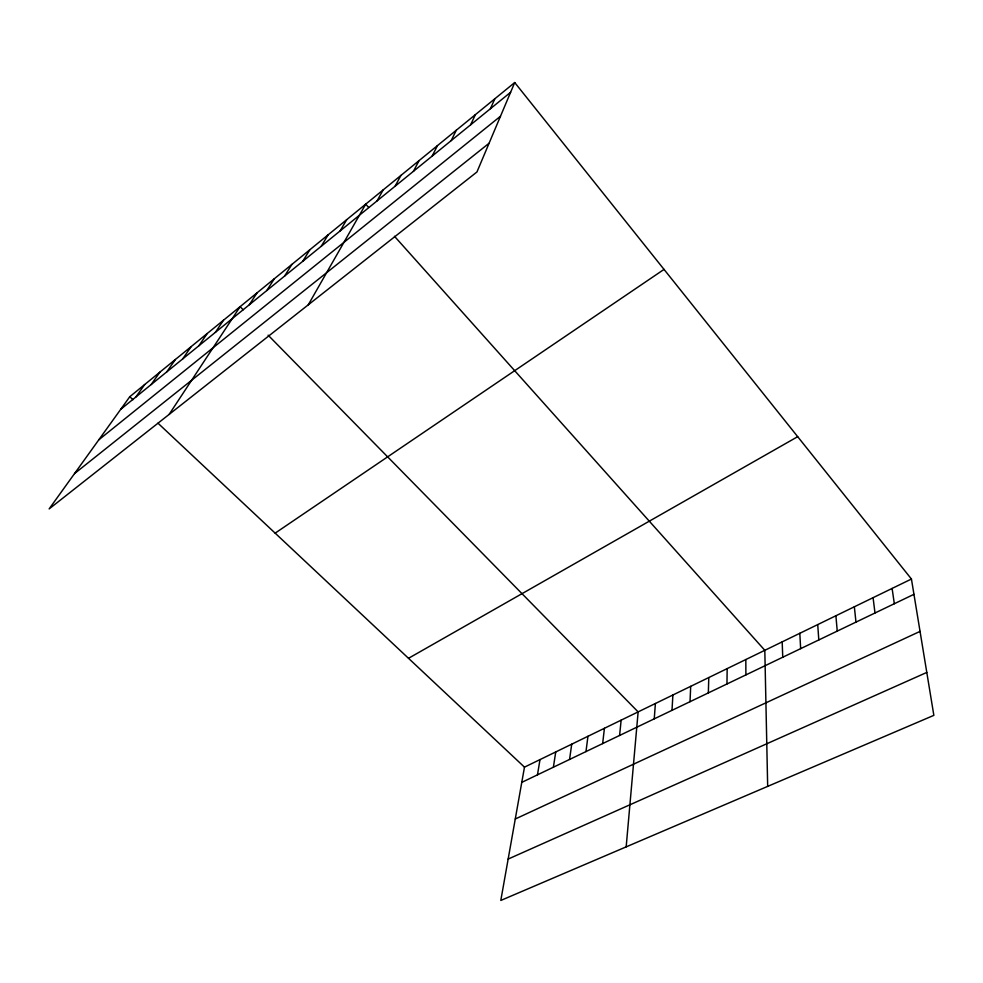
<?xml version="1.0" encoding="UTF-8"?>
<svg xmlns="http://www.w3.org/2000/svg" width="983" height="983" viewBox="0 0 983 983"><rect width="100%" height="100%" fill="white"/><g stroke="black" fill="none" stroke-linecap="round" stroke-linejoin="round"><path stroke-width="1.47" d="M726.965 683.984L727.162 668.624M708.338 692.904L708.78 677.557M690.017 701.69L690.705 686.343M671.991 710.34L672.9 694.993M654.248 718.843L655.391 703.509M626.171 846.867L638.139 711.901L268.113 335.166M619.585 735.468L621.145 720.158M602.653 743.59L604.422 728.292M585.979 751.577L587.957 736.292M569.562 759.454L571.725 744.18M553.392 767.207L555.739 751.958M537.468 774.85L539.999 759.613M911.438 579.036L524.48 767.145L500.802 900.453L933.85 715.354L911.438 579.036L514.723 82.547L129.781 396.714L49.15 508.911L476.952 171.976L514.723 82.547M490.419 108.708L494.854 98.755M470.624 124.804L475.367 114.667M451.209 140.594L456.247 130.272M432.151 156.088L437.472 145.595M413.45 171.3L419.041 160.634M395.092 186.217L400.941 175.404M377.079 200.864L383.173 189.903M308.281 304.816L365.725 204.145L368.65 207.425M340.13 230.907L346.729 219.651M321.269 246.254L328.101 234.863M302.764 261.294L309.829 249.768M284.615 276.051L291.902 264.402M266.811 290.526L274.318 278.754M249.35 304.718L257.054 292.836M169.137 414.408L240.122 306.659L243.17 309.78M215.4 332.328L223.485 320.237M198.898 345.746L207.167 333.556M182.703 358.918L191.132 346.643M166.791 371.857L175.379 359.495M151.161 384.562L159.922 372.127M135.826 397.034L144.722 384.525M120.749 409.297L510.607 92.304M98.816 439.806L500.482 116.252M74.536 473.585L489.092 143.235M275.154 533.142L664.029 269.403M408.51 658.303L797.692 436.673M521.776 782.37L913.944 594.322M515.276 818.999L920.039 631.393M508.15 859.068L926.797 672.433M129.781 396.714L132.975 399.7M157.993 423.194L524.48 767.145M394.478 236.289L764.811 650.316L767.674 786.388M892.109 588.436L894.321 603.734M873.076 597.676L874.993 612.999M854.35 606.794L855.972 622.116M835.894 615.763L837.246 631.098M817.721 624.598L818.802 639.945M799.818 633.298L800.641 648.657M782.185 641.874L782.751 657.234M745.827 659.544L745.888 674.903"/></g></svg>
